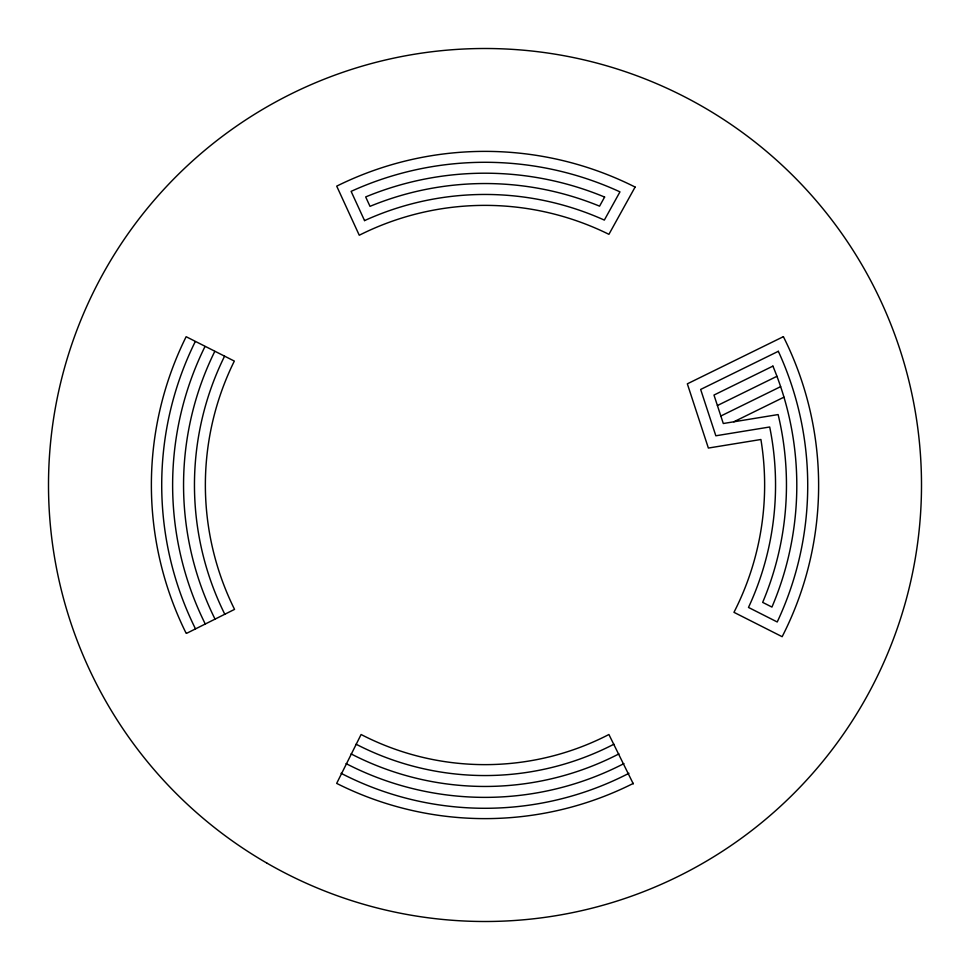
<?xml version="1.0" encoding="UTF-8"?>
<svg xmlns="http://www.w3.org/2000/svg" width="970" height="970" viewBox="0 0 970 970"><rect width="100%" height="100%" fill="white"/><g stroke="black" fill="none" stroke-linecap="round" stroke-linejoin="round"><path stroke-width="1.45" d="M186.616 633.337L234.546 609.378A279.627 279.627 0 0 1 234.328 361.082L186.143 336.711A333.632 333.632 0 0 0 186.143 633.289M717.412 405.533L776.946 376.299M720.843 416.009L780.632 386.642M733.817 421.792L783.966 397.166M633.289 783.857L608.905 734.508A269.878 269.878 0 0 1 361.095 734.508L336.663 783.384A329.861 329.861 0 0 0 633.337 783.384M364.55 220.602L351.116 191.369A322.719 322.719 0 0 1 619.963 191.866L604.334 220.093A290.539 290.539 0 0 0 364.55 220.602M215.013 619.078A301.452 301.452 0 0 1 214.77 351.419M195.455 628.79A323.289 323.289 0 0 1 195.188 341.743M205.228 623.94A312.376 312.376 0 0 1 204.973 346.569M224.785 614.228A290.539 290.539 0 0 1 224.543 356.245M628.948 773.284A313.528 313.528 0 0 1 341.052 773.284M623.928 763.596A302.616 302.616 0 0 1 346.072 763.596M618.921 753.896A291.703 291.703 0 0 1 351.079 753.896M613.913 744.208A280.791 280.791 0 0 1 356.087 744.208M604.613 197.055L599.569 206.161A301.452 301.452 0 0 0 370.007 206.343L365.678 196.934A311.807 311.807 0 0 1 604.613 197.055M635.107 187.052L608.917 234.328A279.627 279.627 0 0 0 359.264 235.237L336.711 186.143A333.632 333.632 0 0 1 635.107 187.052M783.384 336.663L687.342 383.829L708.367 448.055L760.904 439.495A279.627 279.627 0 0 1 733.963 612.325L782.147 636.696A331.764 331.764 0 0 0 783.384 336.663M778.328 351.298L700.655 389.443L715.836 435.785L769.695 426.994A290.539 290.539 0 0 1 748.488 607.438L777.225 621.976A320.852 320.852 0 0 0 778.328 351.298M772.908 366.114L713.981 395.057L723.293 423.514L778.122 414.566A301.452 301.452 0 0 1 762.662 602.382L771.938 607.074A309.939 309.939 0 0 0 772.908 366.114M266.75 863.021A436.5 436.5 0 0 0 921.5 485A436.5 436.5 0 0 0 266.75 106.979A436.5 436.5 0 0 0 266.75 863.021"/></g></svg>
